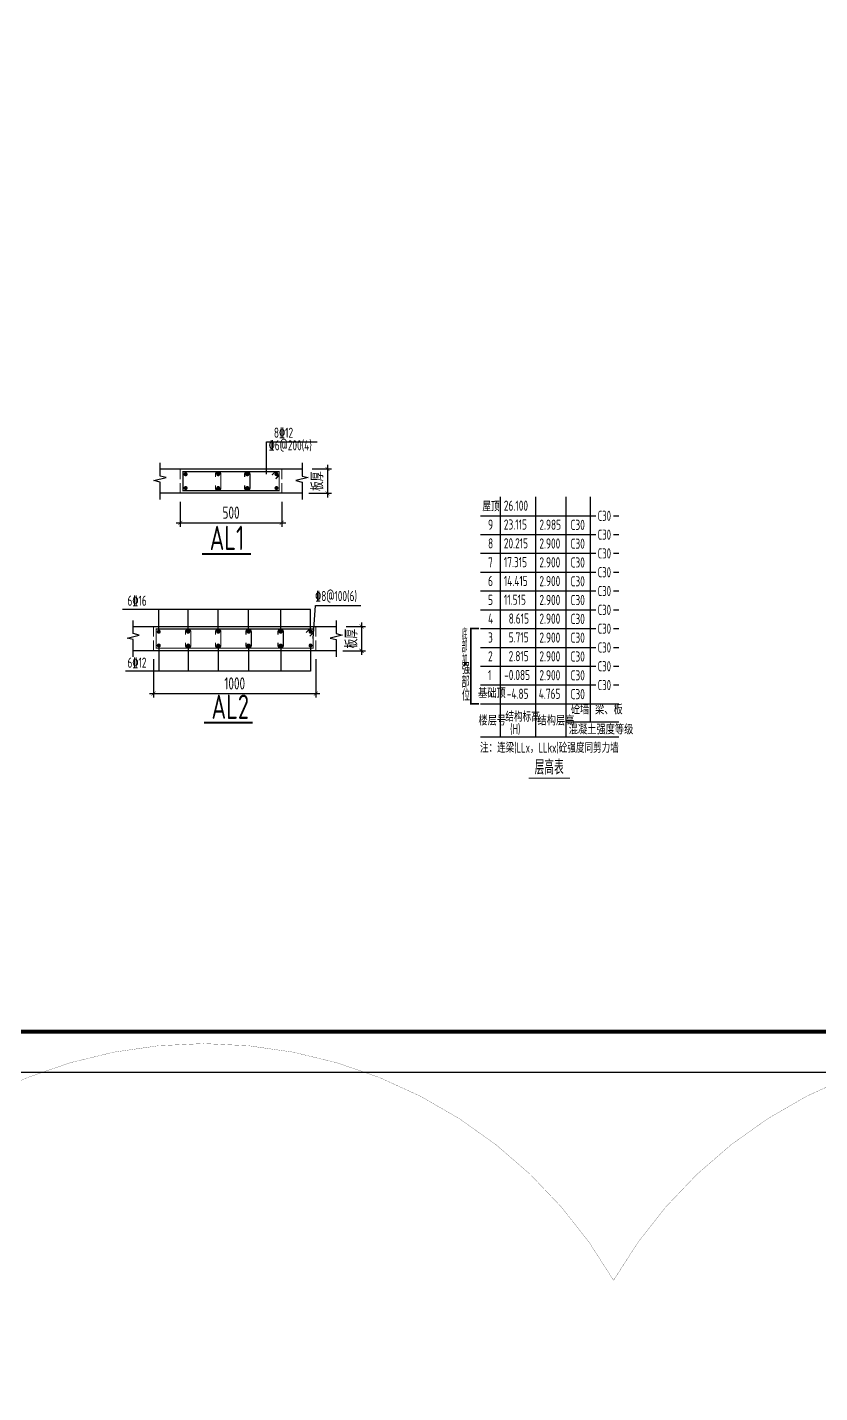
# Model space of a CAD drawing. Extents: x -812054 to 22247, y -644080 to 1003627.
# Drawn here: x -327267 to -307743, y -539972 to -506324 of the extents above; entities that cross this region are included whole.
import ezdxf
from ezdxf.enums import TextEntityAlignment as Align

# ---------------------------------------------------------------- set-up
doc = ezdxf.new("R2010")
doc.units = 0
doc.header["$LTSCALE"] = 1000
doc.linetypes.add('DASH', pattern=[0.35, 0.25, -0.1])
doc.layers.get('0').update_dxf_attribs({"linetype": 'CONTINUOUS'})
doc.layers.get('DEFPOINTS').update_dxf_attribs({"linetype": 'CONTINUOUS'})
for name, color, linetype in [('-TK', 7, 'CONTINUOUS'), ('AXIS', 3, 'CONTINUOUS'), ('BEAM_DE', 7, 'CONTINUOUS'), ('NUM', 7, 'CONTINUOUS'), ('REIN', 6, 'CONTINUOUS'), ('S-0-TEXT', 7, 'CONTINUOUS'), ('S-B表格', 2, 'CONTINUOUS'), ('TEXT', 2, 'CONTINUOUS'), ('THIN', 7, 'CONTINUOUS'), ('大样详图_文字', 60, 'CONTINUOUS')]:
    doc.layers.add(name, color=color, linetype=linetype)
for name, color, linetype, lineweight in [('7549', 9, 'CONTINUOUS', 18), ('S-REIN', 12, 'CONTINUOUS', 50), ('S-Thin-D', 7, 'DASH', 18)]:
    doc.layers.add(name, color=color, linetype=linetype, lineweight=lineweight)
doc.layers.add('审图修改', color=2, linetype='CONTINUOUS', plot=False)
doc.styles.add('TSSD_DIMENSION', font='Tssdeng.shx', dxfattribs={"width": 0.7, "bigfont": 'tssdchn.shx'})
doc.styles.add('TSSD_Norm', font='Tssdeng.shx', dxfattribs={"bigfont": 'tssdchn.shx'})
doc.styles.add('TSSD_REIN', font='tssdeng.shx', dxfattribs={"width": 0.7, "height": 300, "bigfont": 'tssdchn.shx'})
doc.dimstyles.new('TSSD_25_100', dxfattribs={"dimtxt": 300, "dimasz": 100, "dimexe": 100, "dimexo": 250, "dimgap": 100, "dimtad": 1, "dimdec": 0, "dimlfac": 0.25, "dimzin": 0, "dimdsep": 46, "dimtxsty": 'TSSD_DIMENSION', "dimblk": 'ARCHTICK', "dimcen": 0, "dimdle": 100, "dimclrt": 7, "dimadec": 0, "dimazin": 0, "dimtfac": 1, "dimtdec": 0, "dimtix": 1, "dimtmove": 2, "dimatfit": 3, "dimldrblk": 'ARCHTICK', "dimfxl": 1, "dimtolj": 1, "dimtzin": 0, "dimarcsym": 0})

# ---------------------------------------------------------------- blocks, each defined once
blk = doc.blocks.new('A1')
blk.add_lwpolyline([(0, 59400), (0, 0), (84100, 0), (84100, 59400)], close=True)
at = {"const_width": 100}
blk.add_lwpolyline([(2500, 58400), (2500, 1000), (83100, 1000), (83100, 58400)], close=True, dxfattribs=at)
blk = doc.blocks.new('B20200424131938')
at = {"layer": '7549', "const_width": 40}
blk.add_lwpolyline([(417, 3688), (217, 3688), (217, 1834), (417, 1834)], dxfattribs=at)
at = {"layer": 'S-0-TEXT'}
blk.add_lwpolyline([(1641, 0, 27, 27, 0), (2658, 0, 0, 0, 0)], format="xyseb", dxfattribs=at)
at = {"layer": 'S-B表格'}
for p, q in [((952, 1021), (952, 6932)), ((1817, 1021), (1817, 6932)), ((2567, 1021), (2567, 6932)), ((3167, 1385), (3167, 6932)), ((452, 6469), (3167, 6469)), ((452, 6469), (3167, 6469)), ((3167, 6469), (3298, 6469)), ((3167, 6469), (3298, 6469)), ((3167, 6469), (3298, 6469)), ((3731, 6469), (3862, 6469)), ((3731, 6469), (3862, 6469)), ((3731, 6469), (3862, 6469)), ((452, 6005), (3167, 6005)), ((452, 6005), (3167, 6005)), ((3167, 6005), (3298, 6005)), ((3167, 6005), (3298, 6005)), ((3167, 6005), (3298, 6005)), ((3731, 6005), (3862, 6005)), ((3731, 6005), (3862, 6005)), ((3731, 6005), (3862, 6005)), ((452, 5542), (3167, 5542)), ((452, 5542), (3167, 5542)), ((3167, 5542), (3298, 5542)), ((3167, 5542), (3298, 5542)), ((3167, 5542), (3298, 5542)), ((3731, 5542), (3862, 5542)), ((3731, 5542), (3862, 5542)), ((3731, 5542), (3862, 5542)), ((452, 5078), (3167, 5078)), ((452, 5078), (3167, 5078)), ((3167, 5078), (3298, 5078)), ((3167, 5078), (3298, 5078)), ((3167, 5078), (3298, 5078)), ((3731, 5078), (3862, 5078)), ((3731, 5078), (3862, 5078)), ((3731, 5078), (3862, 5078)), ((452, 4615), (3167, 4615)), ((3167, 4615), (3298, 4615)), ((3731, 4615), (3862, 4615)), ((452, 4151), (3167, 4151)), ((3167, 4151), (3298, 4151)), ((3731, 4151), (3862, 4151)), ((452, 3688), (3167, 3688)), ((3167, 3688), (3298, 3688)), ((3731, 3688), (3862, 3688)), ((452, 3224), (3167, 3224)), ((3167, 3224), (3298, 3224)), ((3731, 3224), (3862, 3224)), ((452, 2761), (3167, 2761)), ((3167, 2761), (3298, 2761)), ((3731, 2761), (3862, 2761)), ((452, 2297), (3167, 2297)), ((3167, 2297), (3298, 2297)), ((3731, 2297), (3862, 2297)), ((452, 1834), (3167, 1834)), ((452, 1834), (3862, 1834)), ((452, 1834), (2854, 1834)), ((452, 1834), (2854, 1834)), ((2567, 1385), (3862, 1385)), ((452, 1021), (3862, 1021))]:
    blk.add_line(p, q, dxfattribs=at)
at = {"style": 'TSSD_REIN'}
for s, width, p, p2 in [('底', 0.535575, (-3, 3408), (134, 3408)), ('部', 0.530918, (-3, 3100), (134, 3100)), ('加', 0.526341, (-3, 2774), (134, 2774))]:
    blk.add_text(s, height=285, dxfattribs=dict(at, width=width)).set_placement(p, p2, align=Align.FIT)
for s, height, width, p in [('强', 285, 0.535575, (-3, 2477)), ('部', 285, 0.535575, (-13, 2146)), ('位', 285, 0.535575, (-3, 1820)), ('砼墙', 250, 0.7, (2681, 1495)), ('梁、板', 250, 0.7, (3279, 1495))]:
    blk.add_text(s, height=height, dxfattribs=dict(at, width=width)).set_placement(p, align=Align.BOTTOM_LEFT)
for s, width, p in [('楼层号', 0.7, (405, 1299)), ('结构标高', 0.65, (1070, 1392)), ('(H)', 0.65, (1188, 1086)), ('结构层高', 0.7, (1860, 1299)), ('混凝土强度等级', 0.7, (2629, 1080))]:
    blk.add_text(s, height=250, dxfattribs=dict(at, width=width)).set_placement(p)
at = {"layer": 'S-0-TEXT', "style": 'TSSD_REIN', "width": 0.7}
blk.add_text('层高表', height=360, dxfattribs=at).set_placement((1790, 90))
at = {"layer": 'S-B表格', "style": 'TSSD_REIN'}
for s, width, p in [('屋顶', 0.65, (503, 6575)), ('26.100', 0.7, (1031, 6590)), ('C30', 0.65, (3345, 6341)), ('9', 0.7, (642, 6123)), ('23.115', 0.7, (1031, 6126)), ('2.985', 0.7, (1907, 6121)), ('C30', 0.7, (2675, 6118)), ('C30', 0.65, (3345, 5877)), ('8', 0.7, (642, 5660)), ('20.215', 0.7, (1031, 5663)), ('2.900', 0.7, (1907, 5658)), ('C30', 0.7, (2675, 5654)), ('7', 0.7, (642, 5196)), ('17.315', 0.7, (1031, 5199)), ('2.900', 0.7, (1907, 5194)), ('C30', 0.7, (2675, 5191)), ('C30', 0.65, (3345, 5414)), ('C30', 0.65, (3345, 4950)), ('6', 0.7, (642, 4733)), ('14.415', 0.7, (1031, 4736)), ('2.900', 0.7, (1907, 4731)), ('C30', 0.7, (2675, 4727)), ('C30', 0.65, (3345, 4487)), ('5', 0.7, (642, 4269)), ('11.515', 0.7, (1031, 4272)), ('2.900', 0.7, (1907, 4267)), ('C30', 0.7, (2675, 4264)), ('4', 0.7, (642, 3806)), ('8.615', 0.7, (1150, 3809)), ('2.900', 0.7, (1907, 3804)), ('C30', 0.7, (2675, 3800)), ('C30', 0.65, (3345, 4023)), ('C30', 0.65, (3345, 3560)), ('3', 0.7, (642, 3342)), ('5.715', 0.7, (1150, 3345)), ('2.900', 0.7, (1907, 3340)), ('C30', 0.7, (2675, 3337)), ('2', 0.7, (642, 2879)), ('2.815', 0.7, (1150, 2882)), ('2.900', 0.7, (1907, 2877)), ('C30', 0.7, (2675, 2873)), ('C30', 0.65, (3345, 3096)), ('C30', 0.65, (3345, 2633)), ('1', 0.7, (642, 2415)), ('-0.085', 0.7, (1038, 2418)), ('2.900', 0.7, (1907, 2413)), ('C30', 0.7, (2675, 2410)), ('C30', 0.65, (3345, 2169)), ('基础顶', 0.7, (395, 1974)), ('-4.85', 0.7, (1103, 1955)), ('4.765', 0.7, (1891, 1955)), ('C30', 0.7, (2675, 1946))]:
    blk.add_text(s, height=250, dxfattribs=dict(at, width=width)).set_placement(p)
at = {"layer": 'TEXT', "style": 'TSSD_REIN', "width": 0.65}
blk.add_text('注：连梁(LLx，LLkx)砼强度同剪力墙', height=250, dxfattribs=at).set_placement((443, 627))
blk = doc.blocks.new('_ArchTick')
at = {"color": 0, "linetype": 'ByBlock', "const_width": 0.15}
blk.add_lwpolyline([(-0.5, -0.5), (0.5, 0.5)], dxfattribs=at)
blk = doc.blocks.new('*D1396')
at = {"layer": 'AXIS', "color": 0, "lineweight": -2, "transparency": 16777216}
for p, q in [((-319871, -517108), (-319871, -517908)), ((-320247, -517208), (-319771, -517208)), ((-320328, -517808), (-319771, -517808))]:
    blk.add_line(p, q, dxfattribs=at)
at = {"layer": 'DEFPOINTS', "color": 0, "transparency": 16777216}
for p in [(-320497, -517208), (-320578, -517808), (-319871, -517808)]:
    blk.add_point(p, dxfattribs=at)
at = {"layer": 'AXIS', "color": 0, "lineweight": -2, "transparency": 16777216, "xscale": 100, "yscale": 100, "zscale": 100}
for p, rotation in [((-319871, -517208), 90), ((-319871, -517808), 270)]:
    blk.add_blockref('_ArchTick', p, dxfattribs=dict(at, rotation=rotation))
at = {"layer": 'AXIS', "color": 7, "transparency": 16777216, "insert": (-320121, -517508), "char_height": 300, "attachment_point": 5, "rotation": 90, "style": 'TSSD_DIMENSION'}
blk.add_mtext('\\A1;板厚', dxfattribs=at)
blk = doc.blocks.new('*D1397')
at = {"layer": 'AXIS', "color": 0, "lineweight": -2, "transparency": 16777216}
for p, q in [((-323497, -518018), (-323497, -518634)), ((-320997, -518018), (-320997, -518634)), ((-323597, -518534), (-320897, -518534))]:
    blk.add_line(p, q, dxfattribs=at)
at = {"layer": 'DEFPOINTS', "color": 0, "transparency": 16777216}
for p in [(-323497, -517768), (-320997, -517768), (-320997, -518534)]:
    blk.add_point(p, dxfattribs=at)
at = {"layer": 'AXIS', "color": 0, "lineweight": -2, "transparency": 16777216, "xscale": 100, "yscale": 100, "zscale": 100, "rotation": 180}
blk.add_blockref('_ArchTick', (-323497, -518534), dxfattribs=at)
at = {"layer": 'AXIS', "color": 0, "lineweight": -2, "transparency": 16777216, "xscale": 100, "yscale": 100, "zscale": 100}
blk.add_blockref('_ArchTick', (-320997, -518534), dxfattribs=at)
at = {"layer": 'AXIS', "color": 7, "transparency": 16777216, "insert": (-322247, -518284), "char_height": 300, "attachment_point": 5, "style": 'TSSD_DIMENSION'}
blk.add_mtext('\\A1;500', dxfattribs=at)
blk = doc.blocks.new('*D1398')
at = {"layer": 'AXIS', "color": 0, "lineweight": -2, "transparency": 16777216}
for p, q in [((-319407, -521089), (-318931, -521089)), ((-319031, -520989), (-319031, -521789)), ((-319489, -521689), (-318931, -521689))]:
    blk.add_line(p, q, dxfattribs=at)
at = {"layer": 'DEFPOINTS', "color": 0, "transparency": 16777216}
for p in [(-319657, -521089), (-319739, -521689), (-319031, -521689)]:
    blk.add_point(p, dxfattribs=at)
at = {"layer": 'AXIS', "color": 0, "lineweight": -2, "transparency": 16777216, "xscale": 100, "yscale": 100, "zscale": 100}
for p, rotation in [((-319031, -521089), 90), ((-319031, -521689), 270)]:
    blk.add_blockref('_ArchTick', p, dxfattribs=dict(at, rotation=rotation))
at = {"layer": 'AXIS', "color": 7, "transparency": 16777216, "insert": (-319281, -521389), "char_height": 300, "attachment_point": 5, "rotation": 90, "style": 'TSSD_DIMENSION'}
blk.add_mtext('\\A1;板厚', dxfattribs=at)
blk = doc.blocks.new('*D1399')
at = {"layer": 'AXIS', "color": 0, "lineweight": -2, "transparency": 16777216}
for p, q in [((-324157, -521899), (-324157, -522843)), ((-320157, -521899), (-320157, -522843)), ((-324257, -522743), (-320057, -522743))]:
    blk.add_line(p, q, dxfattribs=at)
at = {"layer": 'DEFPOINTS', "color": 0, "transparency": 16777216}
for p in [(-324157, -521649), (-320157, -521649), (-320157, -522743)]:
    blk.add_point(p, dxfattribs=at)
at = {"layer": 'AXIS', "color": 0, "lineweight": -2, "transparency": 16777216, "xscale": 100, "yscale": 100, "zscale": 100, "rotation": 180}
blk.add_blockref('_ArchTick', (-324157, -522743), dxfattribs=at)
at = {"layer": 'AXIS', "color": 0, "lineweight": -2, "transparency": 16777216, "xscale": 100, "yscale": 100, "zscale": 100}
blk.add_blockref('_ArchTick', (-320157, -522743), dxfattribs=at)
at = {"layer": 'AXIS', "color": 7, "transparency": 16777216, "insert": (-322157, -522493), "char_height": 300, "attachment_point": 5, "style": 'TSSD_DIMENSION'}
blk.add_mtext('\\A1;1000', dxfattribs=at)

msp = doc.modelspace()

# ---------------------------------------------------------------- linework, layer by layer
at = {"layer": 'BEAM_DE'}
for p, q in [((-323996.86, -517208.01), (-320496.86, -517208.01)), ((-323496.86, -517808.01), (-323996.86, -517808.01)), ((-320996.86, -517808.01), (-323496.86, -517808.01)), ((-320496.86, -517808.01), (-320996.86, -517808.01)), ((-324657.35, -521088.76), (-319657.35, -521088.76)), ((-324157.35, -521688.76), (-324657.35, -521688.76)), ((-320157.35, -521688.76), (-324157.35, -521688.76)), ((-319657.35, -521688.76), (-320157.35, -521688.76))]:
    msp.add_line(p, q, dxfattribs=at)
at = {"layer": 'REIN', "const_width": 30}
for points in [[(-322628.86, -517608.01), (-322628.86, -517678.01, 1), (-322498.86, -517678.01), (-322498.86, -517338.01, 1), (-322628.86, -517338.01), (-322628.86, -517408.01)], [(-321911.86, -517608.01), (-321911.86, -517678.01, 1), (-321781.86, -517678.01), (-321781.86, -517338.01, 1), (-321911.86, -517338.01), (-321911.86, -517408.01)], [(-323369.35, -521488.76), (-323369.35, -521558.76, 1), (-323239.35, -521558.76), (-323239.35, -521218.76, 1), (-323369.35, -521218.76), (-323369.35, -521288.76)], [(-322628.85, -521488.76), (-322628.85, -521558.76, 1), (-322498.85, -521558.76), (-322498.85, -521218.76, 1), (-322628.85, -521218.76), (-322628.85, -521288.76)], [(-321879.35, -521488.76), (-321879.35, -521558.76, 1), (-321749.35, -521558.76), (-321749.35, -521218.76, 1), (-321879.35, -521218.76), (-321879.35, -521288.76)], [(-321089.18, -521488.76), (-321089.18, -521558.76, 1), (-320959.18, -521558.76), (-320959.18, -521218.76, 1), (-321089.18, -521218.76), (-321089.18, -521288.76)]]:
    msp.add_lwpolyline(points, format="xyb", dxfattribs=at)
at = {"layer": 'S-B表格', "color": 6, "linetype": 'ByBlock', "ltscale": 0.5, "const_width": 30}
msp.add_lwpolyline([(-316104.75, -518822.68), (-313258.37, -518822.68)], dxfattribs=at)
at = {"layer": 'S-REIN', "const_width": 30}
for points in [[(-321061.86, -517273.01), (-321061.86, -517743.01), (-323431.86, -517743.01), (-323431.86, -517273.01), (-321061.86, -517273.01)], [(-321238.63, -517357.87), (-321153.78, -517273.01)], [(-321061.86, -517364.94), (-321146.71, -517449.79)], [(-320222.35, -521153.76), (-320222.35, -521623.76), (-324092.35, -521623.76), (-324092.35, -521153.76), (-320222.35, -521153.76)], [(-320399.13, -521238.61), (-320314.28, -521153.76)], [(-320222.35, -521245.68), (-320307.21, -521330.54)]]:
    msp.add_lwpolyline(points, dxfattribs=at)
at = {"layer": 'S-REIN', "const_width": 50}
for points in [[(-323391.86, -517338.01, 1), (-323341.86, -517338.01, 1)], [(-322588.86, -517338.01, 1), (-322538.86, -517338.01, 1)], [(-321871.86, -517338.01, 1), (-321821.86, -517338.01, 1)], [(-321151.86, -517338.01, 1), (-321101.86, -517338.01, 1)], [(-323391.86, -517678.01, 1), (-323341.86, -517678.01, 1)], [(-322588.86, -517678.01, 1), (-322538.86, -517678.01, 1)], [(-321871.86, -517678.01, 1), (-321821.86, -517678.01, 1)], [(-321151.86, -517678.01, 1), (-321101.86, -517678.01, 1)], [(-324052.35, -521218.76, 1), (-324002.35, -521218.76, 1)], [(-323329.35, -521218.76, 1), (-323279.35, -521218.76, 1)], [(-322588.85, -521218.76, 1), (-322538.85, -521218.76, 1)], [(-321839.35, -521218.76, 1), (-321789.35, -521218.76, 1)], [(-321049.18, -521218.76, 1), (-320999.18, -521218.76, 1)], [(-320312.35, -521218.76, 1), (-320262.35, -521218.76, 1)], [(-324052.35, -521558.76, 1), (-324002.35, -521558.76, 1)], [(-323329.35, -521558.76, 1), (-323279.35, -521558.76, 1)], [(-322588.85, -521558.76, 1), (-322538.85, -521558.76, 1)], [(-321839.35, -521558.76, 1), (-321789.35, -521558.76, 1)], [(-321049.18, -521558.76, 1), (-320999.18, -521558.76, 1)], [(-320312.35, -521558.76, 1), (-320262.35, -521558.76, 1)]]:
    msp.add_lwpolyline(points, format="xyb", close=True, dxfattribs=at)
at = {"layer": 'S-Thin-D'}
for p, q in [((-323496.86, -517808.01), (-323496.86, -517208.01)), ((-320996.86, -517808.01), (-320996.86, -517208.01)), ((-324157.35, -521688.76), (-324157.35, -521088.76)), ((-320157.35, -521688.76), (-320157.35, -521088.76))]:
    msp.add_line(p, q, dxfattribs=at)
at = {"layer": 'TEXT', "const_width": 50}
for points in [[(-322960.7, -519302.52), (-321755.3, -519302.52)], [(-322916.61, -523461.48), (-321711.22, -523461.48)]]:
    msp.add_lwpolyline(points, dxfattribs=at)
at = {"layer": 'THIN'}
for points in [[(-323996.86, -517958.01), (-323996.86, -517533.01), (-324146.86, -517495.51), (-323846.86, -517420.51), (-323996.86, -517383.01), (-323996.86, -517058.01)], [(-320496.86, -517058.01), (-320496.86, -517383.01), (-320346.86, -517420.51), (-320646.86, -517495.51), (-320496.86, -517533.01), (-320496.86, -517958.01)], [(-324657.35, -521838.76), (-324657.35, -521413.76), (-324807.35, -521376.26), (-324507.35, -521301.26), (-324657.35, -521263.76), (-324657.35, -520938.76)], [(-319657.35, -520938.76), (-319657.35, -521263.76), (-319507.35, -521301.26), (-319807.35, -521376.26), (-319657.35, -521413.76), (-319657.35, -521838.76)]]:
    msp.add_lwpolyline(points, dxfattribs=at)
at = {"layer": '大样详图_文字'}
for p, q in [((-321369.65, -516538.01), (-320123.65, -516538.01)), ((-321369.65, -517338.01), (-321369.65, -516538.01)), ((-320287.35, -520673.54), (-324918.24, -520673.54)), ((-324027.35, -521218.76), (-324027.35, -520673.54)), ((-323304.35, -521218.76), (-323304.35, -520673.54)), ((-322563.85, -521218.76), (-322563.85, -520673.54)), ((-321814.35, -521218.76), (-321814.35, -520673.54)), ((-321024.18, -521218.76), (-321024.18, -520673.54)), ((-320287.35, -521218.76), (-320287.35, -520673.54)), ((-320222.35, -521388.76), (-320164.24, -520575.54)), ((-320164.24, -520575.54), (-319048.74, -520575.54)), ((-324027.35, -521558.76), (-324027.35, -522194.54)), ((-323304.35, -521558.76), (-323304.35, -522194.54)), ((-322563.85, -521558.76), (-322563.85, -522194.54)), ((-321814.35, -521558.76), (-321814.35, -522194.54)), ((-321024.18, -521558.76), (-321024.18, -522194.54)), ((-320287.35, -521558.76), (-320287.35, -522194.54)), ((-320287.35, -522194.54), (-324851.24, -522194.54))]:
    msp.add_line(p, q, dxfattribs=at)
at = {"layer": '审图修改', "const_width": 5}
msp.add_lwpolyline([(-393655.78, -537202.01, -0.57735027), (-373447.35, -537202.01, -0.57735027), (-353238.92, -537202.01, -0.57735027), (-333030.49, -537202.01, -0.57735027), (-312822.05, -537202.01, -0.57735027), (-292613.62, -537202.01, -0.57735027), (-292613.62, -557410.44, -0.57735027), (-292613.62, -577618.87, -0.57735027), (-292613.62, -597827.31, -0.57735027), (-292613.62, -618035.74, -0.57735027), (-292613.62, -638244.17, -0.57735027), (-312822.05, -638244.17, -0.57735027), (-333030.49, -638244.17, -0.57735027), (-353238.92, -638244.17, -0.57735027), (-373447.35, -638244.17, -0.57735027), (-393655.78, -638244.17, -0.57735027), (-393655.78, -618035.74, -0.57735027), (-393655.78, -597827.31, -0.57735027), (-393655.78, -577618.87, -0.57735027), (-393655.78, -557410.44, -0.57735027), (-393655.78, -537202.01, -0.57735027), (-393655.78, -537202.01, -0.57735027)], format="xyb", dxfattribs=at)

# ---------------------------------------------------------------- block references
at = {"layer": '-TK'}
msp.add_blockref('A1', (-383402.98, -532075.79), dxfattribs=at)
at = {"layer": 'S-B表格'}
msp.add_blockref('B20200424131938', (-316556.39, -524827.77), dxfattribs=at)

# ---------------------------------------------------------------- texts
at = {"layer": 'NUM', "style": 'TSSD_Norm', "width": 0.7}
for s, p in [('AL1', (-322772.67, -519206.68)), ('AL2', (-322728.58, -523365.64))]:
    msp.add_text(s, height=600, dxfattribs=at).set_placement(p)
at = {"layer": '大样详图_文字', "style": 'TSSD_REIN', "width": 0.7}
for s, p in [('%%1326@200(4)', (-321318.51, -516823.53)), ('8\x8412', (-321191.27, -516514.75)), ('%%1328@100(6)', (-320175.02, -520540.05)), ('6%%13216', (-324799.29, -520653.67))]:
    msp.add_text(s, height=250, dxfattribs=at).set_placement(p, align=Align.BOTTOM_LEFT)
at = {"layer": '大样详图_文字', "color": 1, "style": 'TSSD_REIN', "width": 0.7}
msp.add_text('6%%13212', height=250, dxfattribs=at).set_placement((-324799.29, -522181.17), align=Align.BOTTOM_LEFT)

# ---------------------------------------------------------------- dimensions: what is measured, and where the dimension line sits
at = {"layer": 'AXIS'}
for base, p1, p2, picture, middle in [((-319870.81, -517808.01), (-320496.86, -517208.01), (-320578.04, -517808.01), '*D1396', (-320120.81, -517508.01)), ((-319031.31, -521688.76), (-319657.35, -521088.76), (-319738.53, -521688.76), '*D1398', (-319281.31, -521388.76))]:
    dim = msp.add_linear_dim(base=base, p1=p1, p2=p2, angle=90, text='板厚', dimstyle='TSSD_25_100', dxfattribs=at)
    dim.commit()
    dim.dimension.update_dxf_attribs({"geometry": picture, "text_midpoint": middle})
dim = msp.add_linear_dim(base=(-320996.86, -518533.77), p1=(-323496.86, -517768.27), p2=(-320996.86, -517768.27), text='500', dimstyle='TSSD_25_100', dxfattribs=at)
dim.commit()
dim.dimension.update_dxf_attribs({"geometry": '*D1397', "text_midpoint": (-322246.86, -518283.77)})
dim = msp.add_linear_dim(base=(-320157.35, -522743.02), p1=(-324157.35, -521649.02), p2=(-320157.35, -521649.02), dimstyle='TSSD_25_100', dxfattribs=at)
dim.commit()
dim.dimension.update_dxf_attribs({"geometry": '*D1399', "text_midpoint": (-322157.35, -522493.02)})

doc.saveas('drawing.dxf')
